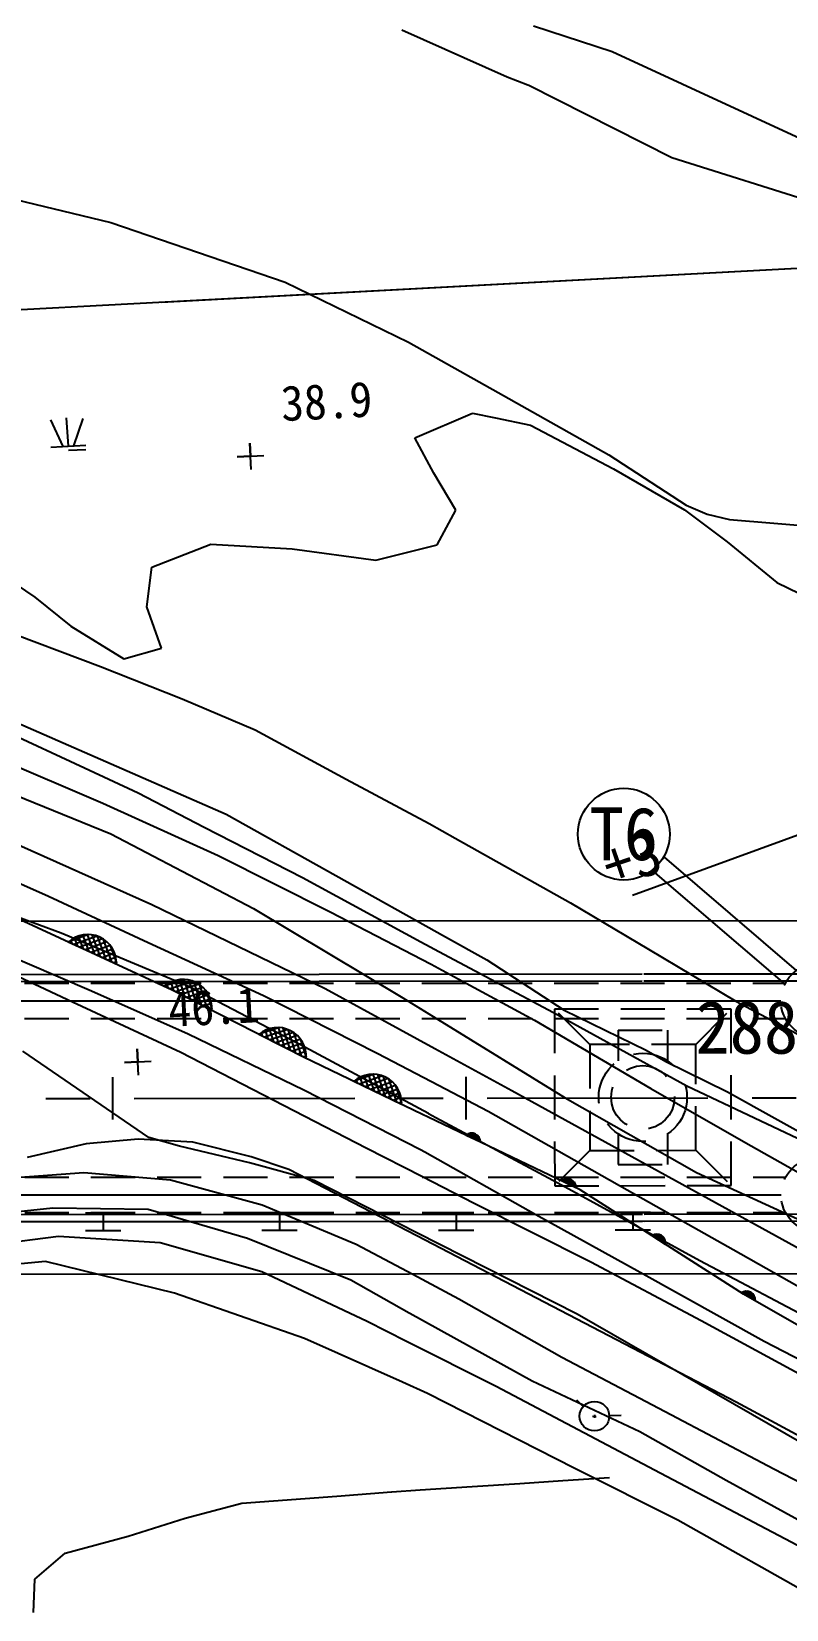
# Model space of a CAD drawing. Header units: millimetres. Extents: x 2406 to 3202, y 1103 to 1810.
# Drawn here: x 2744.5 to 2787.3, y 1452.1 to 1541.4 of the extents above; entities that cross this region are included whole.
import ezdxf
from ezdxf.enums import TextEntityAlignment as Align
from ezdxf.xclip import XClip

# ---------------------------------------------------------------- set-up
doc = ezdxf.new("R2010")
doc.units = ezdxf.units.MM
doc.header["$LTSCALE"] = 10
doc.header["$MEASUREMENT"] = 0
doc.header["$XCLIPFRAME"] = 2
for name, pattern in [('CENTER', [2, 1.25, -0.25, 0.25, -0.25]), ('DASHED2', [0.375, 0.25, -0.125]), ('HIDDEN', [0.375, 0.25, -0.125])]:
    doc.linetypes.add(name, pattern=pattern)
for name, color, linetype in [('TN-MANH', 4, 'Continuous'), ('TT-WIRE-EQPM', 6, 'Continuous'), ('TZ-BASE', 253, 'Continuous'), ('TZ-CABL', 4, 'Continuous')]:
    doc.layers.add(name, color=color, linetype=linetype)
doc.styles.add('GHS', font='GulimChe.ttf')
doc.styles.add('GR', font='GulimChe.ttf')
doc.styles.add('GUL', font='GulimChe.ttf')
doc.linetypes.add('ZIGZAG', pattern='A,0.0001,-0.2,[131,ltypeshp.shx,S=0.2,R=0,X=-0.2,Y=0],-0.4,[131,ltypeshp.shx,S=0.2,R=180,X=0.2,Y=0],-0.2', length=0.8001)

# ---------------------------------------------------------------- blocks, each defined once
blk = doc.blocks.new('JD-DXFDH7DHF')
at = {"layer": 'TZ-BASE'}
for p, q in [((699.467, 68.544), (262.748, 45.336)), ((283.817, 61.007, 46.07), (288.268, 59.549, 46.07)), ((282.321, 58.091, 43.057), (276.363, 60.747, 43.057)), ((288.268, 59.549, 46.07), (302.406, 53.012, 46.07)), ((283.491, 57.638, 43.057), (282.321, 58.091, 43.057)), ((283.551, 57.614, 43.057), (283.491, 57.638, 43.057)), ((291.66, 53.513, 43.057), (283.551, 57.614, 43.057)), ((315.547, 45.981, 43.057), (291.66, 53.513, 43.057)), ((250.091, 52.226, 47.057), (259.886, 49.863, 47.057)), ((343.957, 49.651), (-0.029, 31.371)), ((259.886, 49.863, 47.057), (269.748, 46.476, 47.057)), ((269.748, 46.476, 47.057), (276.74, 43.073, 47.057)), ((276.74, 43.073, 47.057), (281.811, 40.222, 47.057)), ((281.811, 40.222, 47.057), (288.082, 36.697, 47.057)), ((256.469, 38.679, 44.538), (257.16, 37.176, 44.538)), ((257.476, 37.193, 44.538), (257.368, 38.795, 44.538)), ((257.791, 37.21, 44.538), (258.32, 38.755, 44.538)), ((277.106, 37.653, 46.077), (280.357, 39.064, 46.077)), ((280.357, 39.064, 46.077), (281.673, 38.791, 46.077)), ((281.673, 38.791, 46.077), (283.658, 38.378, 46.077)), ((278.178, 35.666, 46.077), (277.106, 37.653, 46.077)), ((283.658, 38.378, 46.077), (288.361, 35.899, 46.077)), ((256.483, 37.14, 44.538), (258.468, 37.246, 44.538)), ((257.488, 36.967, 44.538), (258.459, 36.996, 44.538)), ((267.04, 36.579, 45.949), (268.538, 36.659, 45.949)), ((267.829, 35.87, 45.949), (267.749, 37.368, 45.949)), ((267.749, 37.368, 45.949), (267.789, 36.619, 45.949)), ((288.082, 36.697, 47.057), (292.466, 33.853, 47.057)), ((267.789, 36.619, 45.949), (267.04, 36.579, 45.949)), ((288.361, 35.899, 46.077), (292.368, 33.588, 46.077)), ((279.429, 33.562, 46.077), (278.178, 35.666, 46.077)), ((278.356, 31.606, 46.077), (279.429, 33.562, 46.077)), ((292.368, 33.588, 46.077), (294.799, 31.775, 46.077)), ((292.466, 33.853, 47.057), (293.657, 33.331, 47.057)), ((293.657, 33.331, 47.057), (294.92, 33.027, 47.057)), ((294.92, 33.027, 47.057), (301.381, 32.504, 47.057)), ((262.198, 30.342, 46.077), (265.542, 31.631, 46.077)), ((265.542, 31.631, 46.077), (270.144, 31.373, 46.077)), ((270.144, 31.373, 46.077), (274.899, 30.739, 46.077)), ((274.899, 30.739, 46.077), (278.356, 31.606, 46.077)), ((294.799, 31.775, 46.077), (297.606, 29.472, 46.077)), ((253.386, 30.112, 46.077), (255.582, 28.627, 46.077)), ((261.915, 28.095, 46.077), (262.198, 30.342, 46.077)), ((255.582, 28.627, 46.077), (257.616, 27.002, 46.077)), ((297.606, 29.472, 46.077), (302.21, 27.201, 46.077)), ((250.068, 28.184, 47.361), (259.292, 24.713, 47.361)), ((262.753, 25.75, 46.077), (261.915, 28.095, 46.077)), ((257.616, 27.002, 46.077), (260.608, 25.14, 46.077)), ((260.608, 25.14, 46.077), (262.753, 25.75, 46.077)), ((259.292, 24.713, 47.361), (263.912, 22.87, 47.361)), ((263.912, 22.87, 47.361), (268.053, 21.125, 47.361)), ((253.264, 22.091, 47.057), (266.407, 16.347, 47.057)), ((258.381, 18.954, 47.361), (253.831, 21.058, 47.361)), ((268.053, 21.125, 47.361), (273.206, 18.332, 47.361)), ((253.078, 19.68, 48.065), (259.425, 16.964, 48.065)), ((261.431, 17.524, 47.361), (258.381, 18.954, 47.361)), ((252.135, 18.376, 49.071), (259.88, 15.237, 49.071)), ((273.206, 18.332, 47.361), (277.912, 15.81, 47.361)), ((265.157, 15.581, 47.361), (261.431, 17.524, 47.361)), ((259.425, 16.964, 48.065), (265.959, 14.004, 48.065)), ((266.407, 16.347, 47.057), (278.837, 9.397, 47.057)), ((251.562, 15.982, 50.079), (262.197, 11.231, 50.079)), ((259.88, 15.237, 49.071), (267.954, 11.005, 49.071)), ((270.741, 12.73, 47.361), (265.157, 15.581, 47.361)), ((277.912, 15.81, 47.361), (279.376, 14.988, 47.361)), ((250.427, 14.322, 51.059), (256.339, 11.707, 51.059)), ((279.376, 14.988, 47.361), (285.917, 11.316, 47.361)), ((265.959, 14.004, 48.065), (272.294, 10.816, 48.065)), ((277.448, 9.094, 47.361), (270.741, 12.73, 47.361)), ((257.075, 9.612, 52.057), (249.57, 12.338, 52.057)), ((256.339, 11.707, 51.059), (261.995, 9.075, 51.059)), ((263.355, 6.379, 47.81), (253.68, 10.85, 47.81)), ((262.197, 11.231, 50.079), (272.019, 6.47, 50.079)), ((267.954, 11.005, 49.071), (276.424, 5.942, 49.071)), ((272.294, 10.816, 48.065), (278.015, 7.845, 48.065)), ((285.917, 11.316, 47.361), (290.33, 8.689, 47.361)), ((-0.009, 10.041), (699.99, 10.697)), ((252.088, 9.203, 54.052), (258.787, 6.339, 54.052)), ((264.343, 6.571, 52.057), (257.075, 9.612, 52.057)), ((260.194, 7.839, 47.81), (257.471, 9.098, 47.81)), ((258.612, 9.526, 47.81), (257.485, 9.111, 47.81)), ((257.592, 9.199, 47.81), (257.662, 9.009, 47.81)), ((259.098, 9.438, 47.81), (257.782, 8.954, 47.81)), ((257.808, 9.337, 47.81), (257.983, 8.861, 47.81)), ((258.038, 9.437, 47.81), (258.304, 8.713, 47.81)), ((259.416, 9.289, 47.81), (258.103, 8.806, 47.81)), ((258.281, 9.5, 47.81), (258.625, 8.564, 47.81)), ((259.656, 9.11, 47.81), (258.424, 8.657, 47.81)), ((258.538, 9.526, 47.81), (258.946, 8.416, 47.81)), ((258.811, 9.508, 47.81), (259.267, 8.268, 47.81)), ((259.104, 9.436, 47.81), (259.588, 8.119, 47.81)), ((259.427, 9.282, 47.81), (259.909, 7.971, 47.81)), ((259.818, 8.942, 47.81), (260.195, 7.918, 47.81)), ((261.995, 9.075, 51.059), (268.532, 6.072, 51.059)), ((278.741, 8.403, 47.361), (277.448, 9.094, 47.361)), ((278.837, 9.397, 47.057), (281.17, 8.093, 47.057)), ((251.687, 8.535, 51.166), (257.699, 5.711, 51.166)), ((259.842, 8.913, 47.81), (258.745, 8.509, 47.81)), ((259.986, 8.699, 47.81), (259.066, 8.361, 47.81)), ((260.092, 8.472, 47.81), (259.387, 8.212, 47.81)), ((260.161, 8.231, 47.81), (259.708, 8.064, 47.81)), ((284.951, 5.082, 47.361), (278.741, 8.403, 47.361)), ((281.17, 8.093, 47.057), (285.554, 5.25, 47.057)), ((290.33, 8.689, 47.361), (295.278, 5.754, 47.361)), ((210.076, 7.221), (289.976, 7.294)), ((260.193, 7.976, 47.81), (260.029, 7.916, 47.81)), ((278.015, 7.845, 48.065), (278.654, 7.499, 48.065)), ((278.654, 7.499, 48.065), (283.877, 4.67, 48.065)), ((290.076, 7.294), (369.976, 7.367)), ((210.076, 6.821), (289.976, 6.894)), ((258.787, 6.339, 54.052), (264.259, 3.909, 54.052)), ((265.597, 5.234, 47.81), (262.925, 6.598, 47.81)), ((264.083, 6.981, 47.81), (262.94, 6.611, 47.81)), ((263.051, 6.695, 47.81), (263.114, 6.502, 47.81)), ((264.565, 6.874, 47.81), (263.231, 6.442, 47.81)), ((263.272, 6.824, 47.81), (263.429, 6.341, 47.81)), ((270.801, 2.577, 47.81), (263.355, 6.379, 47.81)), ((263.506, 6.914, 47.81), (263.743, 6.18, 47.81)), ((264.877, 6.713, 47.81), (263.546, 6.281, 47.81)), ((263.751, 6.969, 47.81), (264.058, 6.02, 47.81)), ((265.109, 6.525, 47.81), (263.861, 6.121, 47.81)), ((264.009, 6.984, 47.81), (264.373, 5.859, 47.81)), ((265.288, 6.32, 47.81), (264.176, 5.96, 47.81)), ((264.281, 6.956, 47.81), (264.688, 5.698, 47.81)), ((270.865, 3.138, 52.057), (264.343, 6.571, 52.057)), ((264.571, 6.872, 47.81), (265.003, 5.537, 47.81)), ((264.887, 6.706, 47.81), (265.318, 5.377, 47.81)), ((265.265, 6.35, 47.81), (265.602, 5.313, 47.81)), ((272.019, 6.47, 50.079), (278.227, 3.075, 50.079)), ((290.076, 6.894), (369.976, 6.967)), ((257.699, 5.711, 51.166), (263.841, 2.854, 51.166)), ((265.423, 6.101, 47.81), (264.491, 5.799, 47.81)), ((265.52, 5.87, 47.81), (264.805, 5.638, 47.81)), ((265.58, 5.626, 47.81), (265.12, 5.478, 47.81)), ((265.602, 5.371, 47.81), (265.435, 5.317, 47.81)), ((268.532, 6.072, 51.059), (274.957, 2.805, 51.059)), ((276.424, 5.942, 49.071), (278.387, 4.735, 49.071)), ((295.278, 5.754, 47.361), (300.871, 2.774, 47.361)), ((278.387, 4.735, 49.049), (285.619, 0.284, 49.049)), ((283.877, 4.67, 48.065), (290.47, 0.813, 48.065)), ((292.505, 0.945, 47.361), (284.951, 5.082, 47.361)), ((285.554, 5.25, 47.057), (290.2, 2.981, 47.057)), ((264.259, 3.909, 54.052), (270.807, 0.735, 54.052)), ((270.941, 2.506, 47.81), (268.269, 3.87, 47.81)), ((269.427, 4.253, 47.81), (268.284, 3.883, 47.81)), ((268.395, 3.967, 47.81), (268.458, 3.774, 47.81)), ((269.909, 4.146, 47.81), (268.575, 3.714, 47.81)), ((268.616, 4.095, 47.81), (268.772, 3.613, 47.81)), ((268.85, 4.186, 47.81), (269.087, 3.452, 47.81)), ((270.221, 3.984, 47.81), (268.89, 3.553, 47.81)), ((269.095, 4.24, 47.81), (269.402, 3.292, 47.81)), ((270.453, 3.797, 47.81), (269.205, 3.392, 47.81)), ((269.353, 4.256, 47.81), (269.717, 3.131, 47.81)), ((270.632, 3.592, 47.81), (269.52, 3.232, 47.81)), ((269.625, 4.228, 47.81), (270.032, 2.97, 47.81)), ((269.914, 4.144, 47.81), (270.347, 2.809, 47.81)), ((270.231, 3.978, 47.81), (270.662, 2.649, 47.81)), ((270.609, 3.622, 47.81), (270.945, 2.584, 47.81)), ((262.027, -1.978, 54.052), (254.896, 2.915, 54.052)), ((261.446, 1.561, 53.154), (261.366, 3.058, 53.154)), ((261.366, 3.058, 53.154), (261.406, 2.309, 53.154)), ((263.841, 2.854, 51.166), (274.348, -2.549, 51.166)), ((270.767, 3.373, 47.81), (269.834, 3.071, 47.81)), ((270.864, 3.142, 47.81), (270.149, 2.91, 47.81)), ((270.924, 2.898, 47.81), (270.464, 2.749, 47.81)), ((277.87, -0.617, 52.057), (270.865, 3.138, 52.057)), ((274.957, 2.805, 51.059), (278.046, 1.198, 51.059)), ((278.227, 3.075, 50.075), (282.594, 0.687, 50.075)), ((290.2, 2.981, 47.057), (291.314, 2.325, 47.057)), ((260.657, 2.27, 53.154), (262.155, 2.349, 53.154)), ((261.406, 2.309, 53.154), (260.657, 2.27, 53.154)), ((270.946, 2.643, 47.81), (270.779, 2.589, 47.81)), ((277.526, -0.671, 47.81), (270.801, 2.577, 47.81)), ((291.314, 2.325, 47.057), (294.81, 0.624, 47.057)), ((260.001, -0.961), (259.999, 1.439)), ((276.345, -0.101, 47.81), (273.644, 1.204, 47.81)), ((274.793, 1.612, 47.81), (273.659, 1.217, 47.81)), ((273.768, 1.304, 47.81), (273.835, 1.112, 47.81)), ((275.277, 1.516, 47.81), (273.953, 1.055, 47.81)), ((273.986, 1.437, 47.81), (274.153, 0.958, 47.81)), ((274.217, 1.533, 47.81), (274.471, 0.805, 47.81)), ((275.593, 1.362, 47.81), (274.271, 0.901, 47.81)), ((274.461, 1.593, 47.81), (274.79, 0.651, 47.81)), ((275.829, 1.179, 47.81), (274.59, 0.747, 47.81)), ((274.719, 1.614, 47.81), (275.108, 0.497, 47.81)), ((276.012, 0.978, 47.81), (274.908, 0.594, 47.81)), ((274.991, 1.592, 47.81), (275.426, 0.343, 47.81)), ((275.283, 1.514, 47.81), (275.745, 0.189, 47.81)), ((275.603, 1.355, 47.81), (276.063, 0.036, 47.81)), ((275.989, 1.008, 47.81), (276.348, -0.022, 47.81)), ((278.046, 1.198, 51.059), (281.255, -0.471, 51.059)), ((280.001, -0.943), (279.999, 1.457)), ((300.597, -2.9, 47.361), (292.505, 0.945, 47.361)), ((270.807, 0.735, 54.052), (277.411, -2.649, 54.052)), ((276.152, 0.762, 47.81), (275.227, 0.44, 47.81)), ((276.254, 0.533, 47.81), (275.545, 0.286, 47.81)), ((276.32, 0.291, 47.81), (275.863, 0.132, 47.81)), ((276.347, 0.036, 47.81), (276.182, -0.022, 47.81)), ((282.594, 0.687, 50.075), (300.235, -9.008, 50.075)), ((285.619, 0.284, 49.049), (293.05, -3.947, 49.049)), ((290.47, 0.813, 48.065), (295.855, -2.265, 48.065)), ((294.81, 0.624, 47.057), (303.881, -4.443, 47.057)), ((277.85, -0.826, 47.81), (277.526, -0.671, 47.81)), ((286.459, -4.933, 47.81), (277.85, -0.826, 47.81)), ((277.87, -0.617, 52.064), (278.279, -0.836, 52.064)), ((278.279, -0.836, 52.064), (285.205, -4.542, 52.064)), ((281.255, -0.471, 51.059), (289.129, -4.93, 51.059)), ((280.342, -1.726, 47.81), (280.002, -1.846, 47.81)), ((280.488, -1.754, 47.81), (280.091, -1.895, 47.81)), ((280.1, -1.78, 47.81), (280.151, -1.923, 47.81)), ((280.17, -1.751, 47.81), (280.247, -1.969, 47.81)), ((280.243, -1.733, 47.81), (280.343, -2.015, 47.81)), ((280.32, -1.726, 47.81), (280.438, -2.06, 47.81)), ((280.402, -1.732, 47.81), (280.534, -2.106, 47.81)), ((280.489, -1.755, 47.81), (280.63, -2.152, 47.81)), ((258.479, -2.337, 49.306), (255.144, -3.111, 49.306)), ((261.418, -2.06, 49.306), (258.479, -2.337, 49.306)), ((264.515, -2.245, 49.306), (261.418, -2.06, 49.306)), ((263.773, -2.464, 54.052), (262.027, -1.978, 54.052)), ((267.734, -3.407, 54.052), (263.773, -2.464, 54.052)), ((267.825, -3.058, 49.306), (264.515, -2.245, 49.306)), ((274.348, -2.549, 51.166), (277.527, -4.181, 51.166)), ((277.411, -2.649, 54.052), (277.661, -2.79, 54.052)), ((280.81, -2.238, 47.81), (279.998, -1.85, 47.81)), ((280.035, -1.82, 47.81), (280.055, -1.878, 47.81)), ((280.582, -1.8, 47.81), (280.187, -1.94, 47.81)), ((280.654, -1.855, 47.81), (280.282, -1.986, 47.81)), ((280.709, -1.915, 47.81), (280.378, -2.032, 47.81)), ((280.751, -1.979, 47.81), (280.474, -2.077, 47.81)), ((280.782, -2.048, 47.81), (280.57, -2.123, 47.81)), ((280.586, -1.802, 47.81), (280.725, -2.197, 47.81)), ((280.802, -2.12, 47.81), (280.665, -2.169, 47.81)), ((280.702, -1.906, 47.81), (280.811, -2.214, 47.81)), ((280.811, -2.197, 47.81), (280.761, -2.214, 47.81)), ((295.855, -2.265, 48.065), (301.549, -5.494, 48.065)), ((271.398, -4.411, 54.052), (267.734, -3.407, 54.052)), ((269.971, -3.776, 49.306), (267.825, -3.058, 49.306)), ((277.661, -2.79, 54.052), (283.95, -6.338, 54.052)), ((258.343, -3.974, 52.064), (253.994, -4.3, 52.064)), ((263.255, -4.384, 52.064), (258.343, -3.974, 52.064)), ((268.446, -5.803, 52.064), (263.255, -4.384, 52.064)), ((277.203, -7.54, 49.306), (269.971, -3.776, 49.306)), ((277.219, -7.367, 54.052), (271.398, -4.411, 54.052)), ((277.527, -4.181, 51.166), (280.422, -5.668, 51.166)), ((286.226, -4.821, 47.81), (285.413, -4.434, 47.81)), ((285.757, -4.31, 47.81), (285.418, -4.43, 47.81)), ((285.45, -4.404, 47.81), (285.471, -4.461, 47.81)), ((285.903, -4.338, 47.81), (285.506, -4.478, 47.81)), ((285.516, -4.364, 47.81), (285.566, -4.507, 47.81)), ((285.585, -4.334, 47.81), (285.662, -4.553, 47.81)), ((285.998, -4.384, 47.81), (285.602, -4.524, 47.81)), ((285.658, -4.316, 47.81), (285.758, -4.598, 47.81)), ((286.069, -4.438, 47.81), (285.698, -4.57, 47.81)), ((285.735, -4.309, 47.81), (285.854, -4.644, 47.81)), ((285.817, -4.316, 47.81), (285.949, -4.69, 47.81)), ((285.905, -4.338, 47.81), (286.045, -4.735, 47.81)), ((286.001, -4.386, 47.81), (286.141, -4.781, 47.81)), ((293.05, -3.947, 49.049), (305.993, -9.919, 49.049)), ((285.205, -4.542, 52.064), (293.247, -8.948, 52.064)), ((286.124, -4.498, 47.81), (285.793, -4.615, 47.81)), ((286.166, -4.563, 47.81), (285.889, -4.661, 47.81)), ((286.197, -4.631, 47.81), (285.985, -4.707, 47.81)), ((286.217, -4.704, 47.81), (286.081, -4.752, 47.81)), ((286.117, -4.489, 47.81), (286.226, -4.798, 47.81)), ((286.226, -4.78, 47.81), (286.176, -4.798, 47.81)), ((295.714, -10.845, 47.81), (286.459, -4.933, 47.81)), ((289.129, -4.93, 51.059), (295.134, -8.311, 51.059)), ((256.588, -5.974, 51.059), (251.055, -6.548, 51.059)), ((261.992, -6.051, 51.059), (256.588, -5.974, 51.059)), ((258.44, -6.235), (260.44, -6.232)), ((259.44, -6.234), (259.441, -7.234)), ((267.627, -7.699, 51.059), (261.992, -6.051, 51.059)), ((268.44, -6.226), (270.44, -6.223)), ((273.776, -8.028, 52.064), (268.446, -5.803, 52.064)), ((269.44, -6.224), (269.441, -7.224)), ((278.44, -6.217), (280.44, -6.214)), ((279.44, -6.215), (279.441, -7.215)), ((280.422, -5.668, 51.166), (287.066, -9.007, 51.166)), ((288.44, -6.208), (290.44, -6.204)), ((289.44, -6.206), (289.441, -7.206)), ((290.088, -6.306), (369.988, -6.233)), ((129.441, -6.852), (700.006, -6.331)), ((210.088, -6.379), (289.988, -6.306)), ((210.089, -6.779), (289.989, -6.706)), ((283.95, -6.338, 54.052), (289.861, -9.596, 54.052)), ((290.089, -6.706), (369.989, -6.633)), ((256.907, -7.581, 50.075), (252.019, -8.199, 50.075)), ((262.672, -7.935, 50.075), (256.907, -7.581, 50.075)), ((258.441, -7.235), (260.441, -7.232)), ((268.434, -9.575, 50.075), (262.672, -7.935, 50.075)), ((273.479, -10.061, 51.059), (267.627, -7.699, 51.059)), ((268.441, -7.226), (270.441, -7.223)), ((276.99, -9.738, 52.064), (273.776, -8.028, 52.064)), ((295.297, -16.957, 49.306), (277.203, -7.54, 49.306)), ((286.287, -11.971, 54.052), (277.219, -7.367, 54.052)), ((278.441, -7.217), (280.441, -7.214)), ((288.441, -7.208), (290.441, -7.204)), ((291.297, -8.024, 47.81), (290.539, -7.539, 47.81)), ((290.896, -7.458, 47.81), (290.544, -7.536, 47.81)), ((290.579, -7.514, 47.81), (290.592, -7.573, 47.81)), ((291.037, -7.504, 47.81), (290.626, -7.595, 47.81)), ((290.649, -7.482, 47.81), (290.682, -7.63, 47.81)), ((291.125, -7.561, 47.81), (290.715, -7.652, 47.81)), ((290.721, -7.462, 47.81), (290.771, -7.688, 47.81)), ((290.796, -7.452, 47.81), (290.861, -7.745, 47.81)), ((291.189, -7.624, 47.81), (290.804, -7.709, 47.81)), ((290.874, -7.455, 47.81), (290.95, -7.802, 47.81)), ((291.236, -7.69, 47.81), (290.894, -7.766, 47.81)), ((290.954, -7.472, 47.81), (291.039, -7.859, 47.81)), ((291.27, -7.76, 47.81), (290.983, -7.823, 47.81)), ((291.038, -7.505, 47.81), (291.129, -7.916, 47.81)), ((291.293, -7.832, 47.81), (291.073, -7.88, 47.81)), ((291.128, -7.564, 47.81), (291.218, -7.973, 47.81)), ((291.304, -7.906, 47.81), (291.162, -7.937, 47.81)), ((291.231, -7.681, 47.81), (291.301, -8, 47.81)), ((291.303, -7.983, 47.81), (291.251, -7.994, 47.81)), ((295.134, -8.311, 51.059), (301.63, -12.002, 51.059)), ((0.009, -9.959), (700.009, -9.303)), ((256.169, -9.001, 49.734), (250.249, -9.557, 49.734)), ((263.485, -10.797, 49.734), (256.169, -9.001, 49.734)), ((274.403, -12.4, 50.075), (268.434, -9.575, 50.075)), ((279.59, -11.121, 52.064), (276.99, -9.738, 52.064)), ((287.066, -9.007, 51.166), (293.325, -12.329, 51.166)), ((289.861, -9.596, 54.052), (296.886, -13.51, 54.052)), ((293.247, -8.948, 52.064), (301.102, -13.108, 52.064)), ((276.78, -11.923, 51.059), (273.479, -10.061, 51.059)), ((295.944, -10.677, 47.81), (295.597, -10.771, 47.81)), ((296.087, -10.716, 47.81), (295.681, -10.826, 47.81)), ((295.699, -10.713, 47.81), (295.739, -10.859, 47.81)), ((295.77, -10.689, 47.81), (295.831, -10.912, 47.81)), ((295.845, -10.676, 47.81), (295.923, -10.965, 47.81)), ((295.922, -10.675, 47.81), (296.015, -11.018, 47.81)), ((296.003, -10.688, 47.81), (296.107, -11.071, 47.81)), ((296.089, -10.717, 47.81), (296.199, -11.123, 47.81)), ((270.851, -13.36, 49.734), (263.485, -10.797, 49.734)), ((285.418, -14.427, 52.064), (279.59, -11.121, 52.064)), ((296.372, -11.223, 47.81), (295.592, -10.775, 47.81)), ((295.631, -10.748, 47.81), (295.647, -10.807, 47.81)), ((305.773, -16.619, 47.81), (295.714, -10.845, 47.81)), ((296.178, -10.769, 47.81), (295.773, -10.879, 47.81)), ((296.245, -10.829, 47.81), (295.865, -10.932, 47.81)), ((296.296, -10.893, 47.81), (295.957, -10.985, 47.81)), ((296.333, -10.961, 47.81), (296.049, -11.037, 47.81)), ((296.359, -11.031, 47.81), (296.141, -11.09, 47.81)), ((296.181, -10.772, 47.81), (296.291, -11.176, 47.81)), ((296.373, -11.105, 47.81), (296.233, -11.143, 47.81)), ((296.289, -10.884, 47.81), (296.375, -11.2, 47.81)), ((296.376, -11.182, 47.81), (296.325, -11.196, 47.81)), ((276.625, -13.52, 50.075), (274.403, -12.4, 50.075)), ((276.816, -11.944, 51.059), (276.78, -11.923, 51.059)), ((283.749, -15.778, 51.059), (276.816, -11.944, 51.059)), ((299.151, -19.362, 54.052), (286.287, -11.971, 54.052)), ((293.325, -12.329, 51.166), (305.809, -19.145, 51.166)), ((276.402, -15.831, 49.734), (270.851, -13.36, 49.734)), ((281.712, -16.082, 50.075), (276.625, -13.52, 50.075)), ((296.886, -13.51, 54.052), (303.936, -17.166, 54.052)), ((291.275, -17.517, 52.064), (285.418, -14.427, 52.064)), ((277.824, -16.464, 49.734), (276.402, -15.831, 49.734)), ((290.675, -20.813, 50.075), (281.712, -16.082, 50.075)), ((289.849, -18.638, 51.059), (283.749, -15.778, 51.059)), ((286.156, -20.722, 49.734), (277.824, -16.464, 49.734)), ((286.25, -16.837, 49.755), (286.642, -17.206, 49.755)), ((327.45, -34.323, 49.306), (295.297, -16.957, 49.306)), ((287.159, -17.762, 49.755), (287.364, -17.774, 49.755)), ((287.269, -17.688, 49.755), (287.277, -17.846, 49.755)), ((288.108, -17.715, 49.755), (288.785, -17.698, 49.755)), ((297.442, -20.759, 52.064), (291.275, -17.517, 52.064)), ((294.742, -21.406, 51.059), (289.849, -18.638, 51.059)), ((283.04, -21.567, 49.178), (285.473, -21.409, 49.178)), ((285.473, -21.409, 49.178), (288.118, -21.237, 49.178)), ((292.003, -23.642, 49.734), (286.156, -20.722, 49.734)), ((304.785, -28.252, 50.075), (290.675, -20.813, 50.075)), ((301.008, -24.855, 51.059), (294.742, -21.406, 51.059)), ((304.627, -24.491, 52.064), (297.442, -20.759, 52.064)), ((267.3, -22.676, 49.178), (272.674, -22.284, 49.178)), ((272.674, -22.284, 49.178), (275.786, -22.039, 49.178)), ((275.786, -22.039, 49.178), (275.804, -22.038, 49.178)), ((275.804, -22.038, 49.178), (277.408, -21.933, 49.178)), ((277.408, -21.933, 49.178), (280.352, -21.742, 49.178)), ((280.352, -21.742, 49.178), (283.04, -21.567, 49.178)), ((264.098, -23.527, 49.178), (267.3, -22.676, 49.178)), ((260.865, -24.551, 49.178), (264.098, -23.527, 49.178)), ((300.633, -28.523, 49.734), (292.003, -23.642, 49.734)), ((257.285, -25.512, 49.178), (260.865, -24.551, 49.178)), ((255.582, -26.994, 49.178), (257.285, -25.512, 49.178)), ((255.49, -28.886, 49.178), (255.582, -26.994, 49.178))]:
    blk.add_line(p, q, dxfattribs=at)
at = {"layer": 'TZ-BASE', "linetype": 'Continuous'}
blk.add_line((289.421, 11.755), (299.417, 15.404), dxfattribs=at)
at = {"layer": 'TZ-BASE', "linetype": 'DASHED2'}
for p, q in [((295.01, 5.305), (285.011, 5.296)), ((287.012, 3.298), (285.011, 5.296)), ((285.011, 5.296), (285.02, -4.704)), ((293.012, 3.303), (295.01, 5.305)), ((295.019, -4.695), (295.01, 5.305)), ((288.611, 4.099), (291.411, 4.101)), ((288.611, 4.099), (288.613, 2.37)), ((291.411, 4.101), (291.413, 2.373)), ((293.012, 3.303), (287.012, 3.298)), ((287.012, 3.298), (287.018, -2.702)), ((293.018, -2.697), (293.012, 3.303)), ((288.617, -1.772), (288.618, -3.501)), ((291.417, -1.769), (291.418, -3.498)), ((287.018, -2.702), (285.02, -4.704)), ((287.018, -2.702), (293.018, -2.697)), ((288.618, -3.501), (291.418, -3.498)), ((293.018, -2.697), (295.019, -4.695)), ((285.02, -4.704), (295.019, -4.695))]:
    blk.add_line(p, q, dxfattribs=at)
at = {"layer": 'TZ-BASE', "linetype": 'CENTER'}
blk.add_lwpolyline([(0, 0), (101.2, 0.093), (301.8, 0.277), (498.8, 0.458), (700, 0.643)], dxfattribs=at)
at = {"layer": 'TZ-BASE', "linetype": 'DASHED2'}
for radius in [2.5, 1.8]:
    blk.add_circle((290.015, 0.3), radius, dxfattribs=at)
at = {"layer": 'TZ-BASE'}
blk.add_circle((287.272, -17.756, 49.755), 0.837, dxfattribs=at)
for centre, radius, start, end in [((258.57, 7.901, 47.81), 1.625, 357.81909, 132.57937), ((263.977, 5.359, 47.81), 1.625, 355.5751, 130.33537), ((269.321, 2.631, 47.81), 1.625, 355.5751, 130.33537), ((274.723, -0.011, 47.81), 1.625, 356.8371, 131.59737), ((280.323, -2.213, 47.81), 0.487, 357.11491, 131.87519), ((285.739, -4.797, 47.81), 0.487, 357.11491, 131.87519), ((290.817, -7.939, 47.81), 0.487, 350.048, 124.80827), ((295.889, -11.162, 47.81), 0.487, 352.76492, 127.5252)]:
    blk.add_arc(centre, radius, start, end, dxfattribs=at)
for s, height, rotation, style, p in [('38.9', 2, 3.04196, 'GUL', (269.572, 38.602, 62.048)), ('+3', 2.5, 18.71931, 'GHS', (288.248, 12.117)), ('46.1', 2, 3.04196, 'GUL', (263.189, 4.292, 62.048)), ('288km', 3, 0.05266, 'GUL', (292.995, 2.774))]:
    blk.add_text(s, height=height, rotation=rotation, dxfattribs=dict(at, style=style)).set_placement(p)

msp = doc.modelspace()

# ---------------------------------------------------------------- linework, layer by layer
at = {"layer": 'TN-MANH', "linetype": 'HIDDEN'}
for centre in [(2789.069, 1486.551), (2789.079, 1475.551)]:
    msp.add_circle(centre, 2.1, dxfattribs=at)
at = {"layer": 'TT-WIRE-EQPM'}
msp.add_circle((2778.072, 1495.989), 2.6, dxfattribs=at)
at = {"layer": 'TZ-CABL', "linetype": 'ByBlock'}
for p, q in [((2787.847, 1488.259), (2780.371, 1494.675)), ((2787.196, 1487.5), (2779.719, 1493.917))]:
    msp.add_line(p, q, dxfattribs=at)
at = {"layer": 'TZ-CABL', "linetype": 'HIDDEN'}
for points in [[(2489.132, 1487.551), (2787.223, 1487.551)], [(2489.132, 1486.551), (2786.969, 1486.551)], [(2489.132, 1485.551), (2787.223, 1485.551)], [(2489.142, 1476.551), (2787.233, 1476.551)], [(2489.142, 1475.551), (2786.979, 1475.551)], [(2489.142, 1474.551), (2787.233, 1474.551)]]:
    msp.add_lwpolyline(points, dxfattribs=at)
at = {"layer": 'TZ-CABL', "linetype": 'ZIGZAG', "ltscale": 0.5}
for points in [[(2489.132, 1486.551), (2786.969, 1486.551)], [(2489.142, 1475.551), (2786.979, 1475.551)]]:
    msp.add_lwpolyline(points, dxfattribs=at)

# ---------------------------------------------------------------- block references
at = {"layer": 'TZ-BASE'}
ref = msp.add_blockref('JD-DXFDH7DHF', (2489.137, 1480.776), dxfattribs=at)
XClip(ref).set_block_clipping_path([(-0.0689262289, 74.9999682976), (699.9307781337, 75.6432797985), (700.0686305916, -74.3566568571), (0.068926229, -74.9999683274)])

# ---------------------------------------------------------------- texts
at = {"layer": 'TT-WIRE-EQPM', "style": 'GR'}
msp.add_text('T6', height=3, rotation=0, dxfattribs=at).set_placement((2778.072, 1495.989), align=Align.MIDDLE)

doc.saveas('drawing.dxf')
